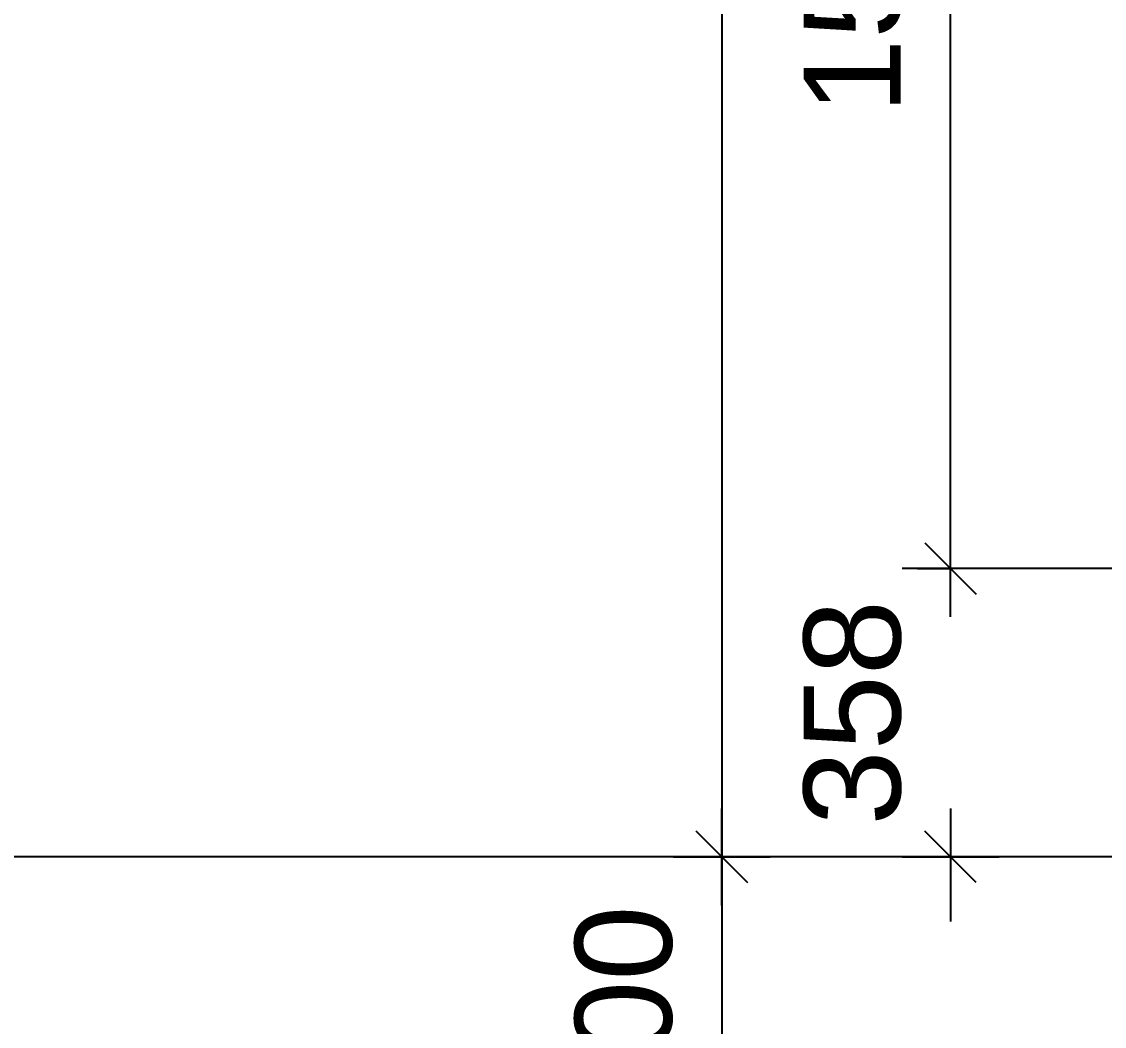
# Model space of a CAD drawing. Header units: millimetres. Extents: x 663313 to 1226001, y 1431724 to 1620898.
# Drawn here: x 1033286 to 1034628, y 1518345 to 1519591 of the extents above; entities that cross this region are included whole.
import ezdxf

# ---------------------------------------------------------------- set-up
doc = ezdxf.new("R2010")
doc.units = ezdxf.units.MM
doc.linetypes.add('Grid Line', pattern=[22.225, 12.7, -3.175, 3.175, -3.175])
doc.linetypes.add('HIDDEN', pattern=[0.375, 0.25, -0.125])
doc.layers.get('Defpoints').update_dxf_attribs({"color": 140})
doc.layers.add('000 - 0_HIDE_OBJ_FRAMING_DEF_SUB', color=1, linetype='Continuous', plot=False)
doc.styles.add('Arial', font='arial.ttf')
doc.dimstyles.new('Dim - 40 - End', dxfattribs={"dimscale": 0.04, "dimtxt": 3, "dimasz": 1, "dimexe": 0, "dimexo": 2.5, "dimgap": 1.5, "dimtad": 1, "dimdec": 0, "dimlfac": 1000, "dimzin": 1, "dimdsep": 46, "dimtxsty": 'Arial', "dimblk": 'END', "dimcen": 0.09, "dimclrd": 1, "dimclre": 49, "dimclrt": 3, "dimadec": 0, "dimazin": 0, "dimtfac": 1, "dimtdec": 0, "dimtix": 1, "dimtofl": 0, "dimtmove": 2, "dimatfit": 3, "dimfxl": 1, "dimtfill": 1, "dimtfillclr": 256, "dimtolj": 1, "dimtzin": 0, "dimarcsym": 0})

# ---------------------------------------------------------------- blocks, each defined once
blk = doc.blocks.new('END')
at = {"color": 1}
for p, q in [((0, 1.5), (0, -1.5)), ((1.5, 0), (-1.5, 0))]:
    blk.add_line(p, q, dxfattribs=at)
at = {"color": 3}
blk.add_line((-0.795, -0.795), (0.795, 0.795), dxfattribs=at)
blk = doc.blocks.new('*D5074')
at = {"layer": '000 - 0_HIDE_OBJ_FRAMING_DEF_SUB', "color": 1, "lineweight": -2, "transparency": 16777216}
for p, q in [((2.4902, 4.9975), (2.4902, 5.0375)), ((2.4902, 4.56), (2.4902, 4.52))]:
    blk.add_line(p, q, dxfattribs=at)
at = {"layer": '000 - 0_HIDE_OBJ_FRAMING_DEF_SUB', "color": 49, "lineweight": -2, "transparency": 16777216}
for p, q in [((2.4493, 4.9575), (2.4902, 4.9575)), ((2.4493, 4.6), (2.4902, 4.6))]:
    blk.add_line(p, q, dxfattribs=at)
at = {"layer": 'Defpoints', "color": 0, "transparency": 16777216}
for p in [(2.5493, 4.9575), (2.4902, 4.6), (2.5493, 4.6)]:
    blk.add_point(p, dxfattribs=at)
at = {"layer": '000 - 0_HIDE_OBJ_FRAMING_DEF_SUB', "color": 1, "lineweight": -2, "transparency": 16777216, "xscale": 0.04, "yscale": 0.04, "zscale": 0.04}
for p, rotation in [((2.4902, 4.9575), 270), ((2.4902, 4.6), 90)]:
    blk.add_blockref('END', p, dxfattribs=dict(at, rotation=rotation))
at = {"layer": '000 - 0_HIDE_OBJ_FRAMING_DEF_SUB', "color": 3, "transparency": 16777216, "insert": (2.3689, 4.7788), "char_height": 0.12, "attachment_point": 5, "rotation": 90, "style": 'Arial', "bg_fill": 3, "box_fill_scale": 1.1, "bg_fill_color": 256, "bg_fill_true_color": 13158600, "bg_fill_transparency": 0}
blk.add_mtext('\\A1;358', dxfattribs=at)
blk = doc.blocks.new('*D5075')
at = {"layer": '000 - 0_HIDE_OBJ_FRAMING_DEF_SUB', "color": 49, "lineweight": -2, "transparency": 16777216}
for p, q in [((2.4942, 6.4575), (2.4902, 6.4575)), ((2.4942, 4.9575), (2.4902, 4.9575))]:
    blk.add_line(p, q, dxfattribs=at)
at = {"layer": '000 - 0_HIDE_OBJ_FRAMING_DEF_SUB', "color": 1, "lineweight": -2, "transparency": 16777216}
blk.add_line((2.4902, 4.9975), (2.4902, 6.4175), dxfattribs=at)
at = {"layer": 'Defpoints', "color": 0, "transparency": 16777216}
for p in [(2.4902, 6.4575), (2.5942, 6.4575), (2.5942, 4.9575)]:
    blk.add_point(p, dxfattribs=at)
at = {"layer": '000 - 0_HIDE_OBJ_FRAMING_DEF_SUB', "color": 1, "lineweight": -2, "transparency": 16777216, "xscale": 0.04, "yscale": 0.04, "zscale": 0.04}
for p, rotation in [((2.4902, 6.4575), 90), ((2.4902, 4.9575), 270)]:
    blk.add_blockref('END', p, dxfattribs=dict(at, rotation=rotation))
at = {"layer": '000 - 0_HIDE_OBJ_FRAMING_DEF_SUB', "color": 3, "transparency": 16777216, "insert": (2.369, 5.7075), "char_height": 0.12, "attachment_point": 5, "rotation": 90, "style": 'Arial', "bg_fill": 3, "box_fill_scale": 1.1, "bg_fill_color": 256, "bg_fill_true_color": 13158600, "bg_fill_transparency": 0}
blk.add_mtext('\\A1;1500', dxfattribs=at)
blk = doc.blocks.new('*D5079')
at = {"layer": '000 - 0_HIDE_OBJ_FRAMING_DEF_SUB', "color": 49, "lineweight": -2, "transparency": 16777216}
for p, q in [((2.4784, 8.3), (2.2067, 8.3)), ((2.4784, 4.6), (2.2067, 4.6))]:
    blk.add_line(p, q, dxfattribs=at)
at = {"layer": '000 - 0_HIDE_OBJ_FRAMING_DEF_SUB', "color": 1, "lineweight": -2, "transparency": 16777216}
blk.add_line((2.2067, 8.26), (2.2067, 4.64), dxfattribs=at)
at = {"layer": 'Defpoints', "color": 0, "transparency": 16777216}
for p in [(2.5784, 8.3), (2.2067, 4.6), (2.5784, 4.6)]:
    blk.add_point(p, dxfattribs=at)
at = {"layer": '000 - 0_HIDE_OBJ_FRAMING_DEF_SUB', "color": 1, "lineweight": -2, "transparency": 16777216, "xscale": 0.04, "yscale": 0.04, "zscale": 0.04}
for p, rotation in [((2.2067, 8.3), 90), ((2.2067, 4.6), 270)]:
    blk.add_blockref('END', p, dxfattribs=dict(at, rotation=rotation))
at = {"layer": '000 - 0_HIDE_OBJ_FRAMING_DEF_SUB', "color": 3, "transparency": 16777216, "insert": (2.0854, 6.45), "char_height": 0.12, "attachment_point": 5, "rotation": 90, "style": 'Arial', "bg_fill": 3, "box_fill_scale": 1.1, "bg_fill_color": 256, "bg_fill_true_color": 13158600, "bg_fill_transparency": 0}
blk.add_mtext('\\A1;3700', dxfattribs=at)
blk = doc.blocks.new('*D5080')
at = {"layer": '000 - 0_HIDE_OBJ_FRAMING_DEF_SUB', "color": 49, "lineweight": -2, "transparency": 16777216}
for p, q in [((2.4639, 4.6), (2.2067, 4.6)), ((2.4639, 4.2), (2.2067, 4.2))]:
    blk.add_line(p, q, dxfattribs=at)
at = {"layer": '000 - 0_HIDE_OBJ_FRAMING_DEF_SUB', "color": 1, "lineweight": -2, "transparency": 16777216}
blk.add_line((2.2067, 4.56), (2.2067, 4.24), dxfattribs=at)
at = {"layer": 'Defpoints', "color": 0, "transparency": 16777216}
for p in [(2.5639, 4.6), (2.2067, 4.2), (2.5639, 4.2)]:
    blk.add_point(p, dxfattribs=at)
at = {"layer": '000 - 0_HIDE_OBJ_FRAMING_DEF_SUB', "color": 1, "lineweight": -2, "transparency": 16777216, "xscale": 0.04, "yscale": 0.04, "zscale": 0.04}
for p, rotation in [((2.2067, 4.6), 90), ((2.2067, 4.2), 270)]:
    blk.add_blockref('END', p, dxfattribs=dict(at, rotation=rotation))
at = {"layer": '000 - 0_HIDE_OBJ_FRAMING_DEF_SUB', "color": 3, "transparency": 16777216, "insert": (2.0854, 4.4), "char_height": 0.12, "attachment_point": 5, "rotation": 90, "style": 'Arial', "bg_fill": 3, "box_fill_scale": 1.1, "bg_fill_color": 256, "bg_fill_true_color": 13158600, "bg_fill_transparency": 0}
blk.add_mtext('\\A1;400', dxfattribs=at)
blk = doc.blocks.new('A$Cc1931124')
at = {"layer": '000 - 0_HIDE_OBJ_FRAMING_DEF_SUB', "color": 251, "linetype": 'HIDDEN', "ltscale": 10}
blk.add_line((3.1886, 4.9575), (2.5422, 4.9575), dxfattribs=at)
at = {"layer": '000 - 0_HIDE_OBJ_FRAMING_DEF_SUB', "linetype": 'Grid Line', "ltscale": 0.6}
blk.add_line((3.2343, 4.6), (0, 4.6), dxfattribs=at)
at = {"layer": '000 - 0_HIDE_OBJ_FRAMING_DEF_SUB', "color": 1}
dim = blk.add_linear_dim(base=(2.490238067, 4.6), p1=(2.549253516, 4.957500001), p2=(2.549253516, 4.6), angle=90, dimstyle='Dim - 40 - End', dxfattribs=at)
dim.commit()
dim.dimension.update_dxf_attribs({"geometry": '*D5074', "text_midpoint": (2.368928381, 4.778750001)})
dim = blk.add_linear_dim(base=(2.4902, 6.4575), p1=(2.5942, 4.9575), p2=(2.5942, 6.4575), angle=90, dimstyle='Dim - 40 - End', dxfattribs=at)
dim.commit()
dim.dimension.update_dxf_attribs({"geometry": '*D5075', "text_midpoint": (2.369, 5.7075)})
dim = blk.add_linear_dim(base=(2.2067, 4.6), p1=(2.5784, 8.3), p2=(2.5784, 4.6), angle=90, dimstyle='Dim - 40 - End', dxfattribs=at)
dim.commit()
dim.dimension.update_dxf_attribs({"geometry": '*D5079', "text_midpoint": (2.0854, 6.45)})
dim = blk.add_linear_dim(base=(2.2067, 4.2), p1=(2.5639, 4.6), p2=(2.5639, 4.2), angle=90, dimstyle='Dim - 40 - End', dxfattribs=at)
dim.commit()
dim.dimension.update_dxf_attribs({"geometry": '*D5080', "text_midpoint": (2.0854, 4.4)})

msp = doc.modelspace()

# ---------------------------------------------------------------- block references
at = {"color": 1, "xscale": 1000, "yscale": 1000, "zscale": 1000}
msp.add_blockref('A$Cc1931124', (1031947.568, 1513955.0011), dxfattribs=at)

doc.saveas('drawing.dxf')
